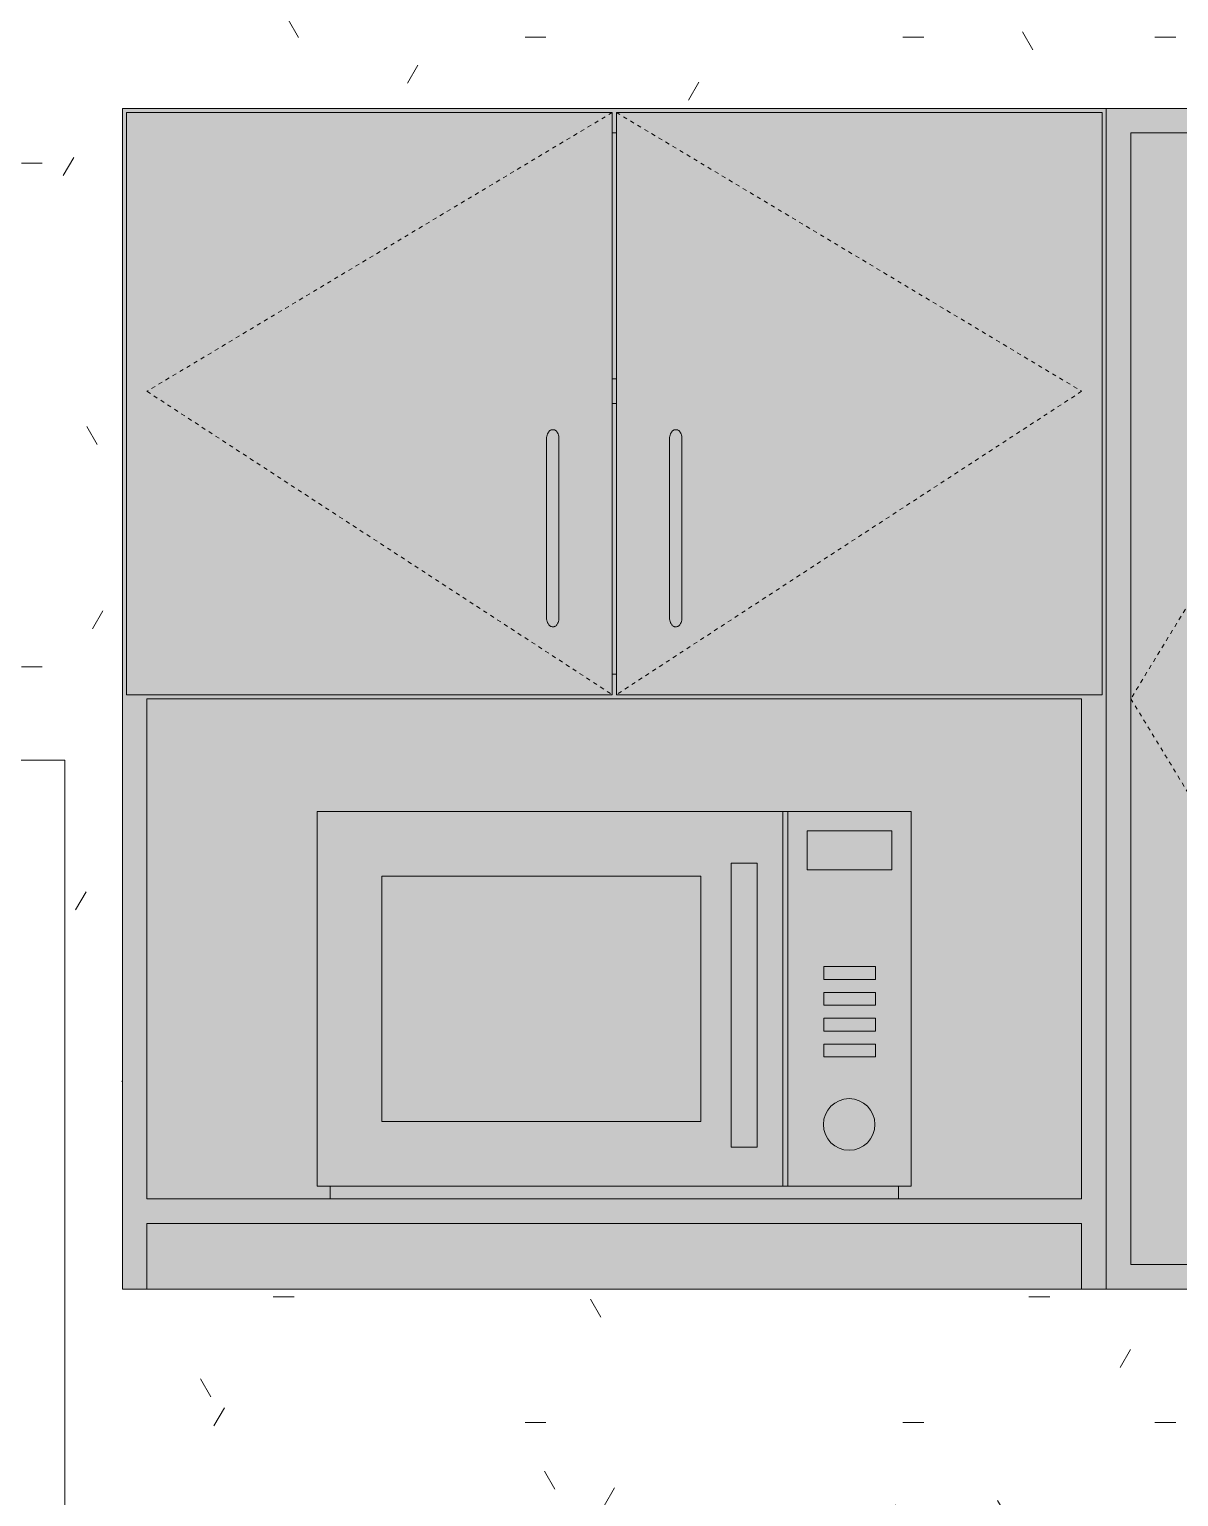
# Model space of a CAD drawing. Header units: inches. Extents: x -1667 to 6641, y -48 to 265.
# Drawn here: x 1327.79 to 1362.84, y 47.67 to 92.41 of the extents above; entities that cross this region are included whole.
import ezdxf

# ---------------------------------------------------------------- set-up
doc = ezdxf.new("R2010")
doc.units = ezdxf.units.IN
doc.header["$MEASUREMENT"] = 0
doc.linetypes.add('Dash', pattern=[0.25, 0.125, -0.125])
for name, color, linetype, lineweight in [('A-GENM', 13, 'Continuous', 9), ('A-WALL-PATT', 111, 'Continuous', 18), ('I-FURN', 30, 'Continuous', 9), ('Q-CASE', 31, 'Continuous', 9), ('Q-CASE-HDLN', 31, 'Dash', 9), ('Q-SPCQ', 91, 'Continuous', 9)]:
    doc.layers.add(name, color=color, linetype=linetype, lineweight=lineweight)

# ---------------------------------------------------------------- blocks, each defined once
blk = doc.blocks.new('Refrigeration-Dacor-Millennia - PF36BNDFBK-518783-Kitchen - West Elevation')
at = {"layer": 'A-GENM'}
for p, q in [((-976.836, 70.125), (-1012.461, 70.125)), ((-976.836, 3), (-976.836, 70.125))]:
    blk.add_line(p, q, dxfattribs=at)
at = {"layer": 'A-GENM', "lineweight": 18}
for p, q in [((-994.71, 70.125), (-976.836, 70.125)), ((-976.836, 70.125), (-976.836, 27.938))]:
    blk.add_line(p, q, dxfattribs=at)
blk = doc.blocks.new('293304 - 293304 2-686755-Kitchen - West Elevation')
at = {"layer": 'Q-CASE'}
h = blk.add_hatch(color=256, dxfattribs=at)
h.paths.add_polyline_path([(-974.336, 54), (-974.336, 56), (-945.836, 56), (-945.836, 54), (-945.086, 54), (-945.086, 90), (-975.086, 90), (-975.086, 54)], flags=0)
h.paths.add_polyline_path([(-948.529, 56.75), (-974.336, 56.75), (-974.336, 72), (-945.836, 72), (-945.836, 56.75)], flags=0)
h.paths.add_polyline_path([(-948.529, 72.125), (-960.023, 72.125), (-960.023, 72.75), (-960.148, 72.75), (-960.148, 72.125), (-974.961, 72.125), (-974.961, 89.875), (-960.148, 89.875), (-960.148, 89.25), (-960.023, 89.25), (-960.023, 89.875), (-945.211, 89.875), (-945.211, 72.125), (-945.836, 72.125)], flags=0)
h = blk.add_hatch(color=256, dxfattribs=at)
h.paths.add_polyline_path([(-974.961, 72.125), (-960.148, 72.125), (-960.148, 89.875), (-974.961, 89.875), (-974.961, 74.326)], flags=0)
h.paths.add_polyline_path([(-961.891, 74.209), (-962.034, 74.211), (-962.123, 74.326), (-962.149, 74.47), (-962.149, 79.93), (-962.097, 80.107), (-962.034, 80.189), (-961.89, 80.189), (-961.8, 80.076), (-961.773, 79.93), (-961.773, 74.47), (-961.822, 74.296), (-961.89, 74.211)], flags=0)
h = blk.add_hatch(color=256, dxfattribs=at)
h.paths.add_polyline_path([(-960.023, 72.125), (-945.211, 72.125), (-945.211, 89.875), (-960.023, 89.875), (-960.023, 74.209)], flags=0)
h.paths.add_polyline_path([(-958.281, 74.209), (-958.372, 74.324), (-958.399, 74.47), (-958.399, 79.93), (-958.372, 80.076), (-958.281, 80.191), (-958.138, 80.189), (-958.049, 80.074), (-958.023, 79.93), (-958.023, 74.47), (-958.049, 74.326), (-958.138, 74.211), (-958.21, 74.21)], flags=0)
h = blk.add_hatch(color=256, dxfattribs=at)
h.paths.add_polyline_path([(-974.055, 56.75), (-968.747, 56.75), (-968.747, 57.144), (-969.141, 57.144), (-969.141, 68.561), (-951.031, 68.561), (-951.031, 57.144), (-951.424, 57.144), (-951.424, 56.75), (-945.836, 56.75), (-945.836, 72), (-974.336, 72), (-974.336, 56.75)], flags=0)
h.paths.add_polyline_path([(-960.023, 72.75), (-960.023, 81), (-960.148, 81), (-960.148, 72.75)], flags=0)
h.paths.add_polyline_path([(-960.148, 81.75), (-960.023, 81.75), (-960.023, 89.25), (-960.148, 89.25), (-960.148, 82.935)], flags=0)
for points in [[(-960.023, 81), (-960.023, 81.75), (-960.148, 81.75), (-960.148, 81)], [(-961.891, 74.209), (-961.8, 74.324), (-961.773, 74.47), (-961.773, 79.93), (-961.8, 80.076), (-961.891, 80.191), (-962.034, 80.189), (-962.123, 80.074), (-962.149, 79.93), (-962.149, 74.47), (-962.097, 74.293), (-962.034, 74.211)], [(-958.281, 74.209), (-958.138, 74.211), (-958.049, 74.326), (-958.023, 74.47), (-958.023, 79.93), (-958.049, 80.074), (-958.138, 80.189), (-958.281, 80.191), (-958.372, 80.076), (-958.399, 79.93), (-958.399, 74.47), (-958.372, 74.324)], [(-945.836, 54), (-945.836, 56), (-974.336, 56), (-974.336, 54), (-948.529, 54)]]:
    blk.add_hatch(color=256, dxfattribs=at).paths.add_polyline_path(points, flags=0)
for p, q in [((-975.086, 90), (-945.086, 90)), ((-975.086, 90), (-975.086, 54)), ((-974.961, 89.875), (-960.148, 89.875)), ((-974.961, 89.875), (-974.961, 72.125)), ((-960.148, 72.125), (-960.148, 89.875)), ((-960.023, 89.875), (-945.211, 89.875)), ((-960.023, 89.875), (-960.023, 72.125)), ((-945.211, 89.875), (-945.211, 72.125)), ((-960.148, 89.25), (-960.023, 89.25)), ((-960.148, 81.75), (-960.023, 81.75)), ((-960.023, 81), (-960.148, 81)), ((-960.023, 72.75), (-960.148, 72.75)), ((-960.148, 72.125), (-974.961, 72.125)), ((-945.211, 72.125), (-960.023, 72.125)), ((-974.336, 72), (-974.336, 56.75)), ((-974.336, 72), (-945.836, 72)), ((-945.836, 56.75), (-945.836, 72)), ((-945.836, 56.75), (-974.336, 56.75)), ((-945.836, 56), (-974.336, 56)), ((-974.336, 54), (-974.336, 56)), ((-945.836, 56), (-945.836, 54)), ((-975.086, 54), (-974.336, 54)), ((-945.836, 54), (-974.336, 54)), ((-945.836, 54), (-945.086, 54))]:
    blk.add_line(p, q, dxfattribs=at)
at = {"layer": 'Q-CASE', "flags": 128}
for points in [[(-962.149, 79.93), (-962.149, 79.802), (-962.149, 79.669), (-962.149, 79.532), (-962.149, 79.391), (-962.149, 79.247), (-962.149, 79.1), (-962.149, 78.949), (-962.149, 78.796), (-962.149, 78.64), (-962.149, 78.482), (-962.149, 78.322), (-962.149, 78.16), (-962.149, 77.997), (-962.149, 77.832), (-962.149, 77.666), (-962.149, 77.5), (-962.149, 77.333), (-962.149, 77.166), (-962.149, 76.999), (-962.149, 76.832), (-962.149, 76.666), (-962.149, 76.5), (-962.149, 76.336), (-962.149, 76.173), (-962.149, 76.012), (-962.149, 75.853), (-962.149, 75.695), (-962.149, 75.541), (-962.149, 75.389), (-962.149, 75.239), (-962.149, 75.093), (-962.149, 74.951), (-962.149, 74.812), (-962.149, 74.676), (-962.149, 74.545), (-962.149, 74.47)], [(-961.773, 74.47), (-961.773, 74.598), (-961.773, 74.731), (-961.773, 74.868), (-961.773, 75.009), (-961.773, 75.153), (-961.773, 75.3), (-961.773, 75.451), (-961.773, 75.604), (-961.773, 75.76), (-961.773, 75.918), (-961.773, 76.078), (-961.773, 76.24), (-961.773, 76.403), (-961.773, 76.568), (-961.773, 76.734), (-961.773, 76.9), (-961.773, 77.067), (-961.773, 77.234), (-961.773, 77.401), (-961.773, 77.568), (-961.773, 77.734), (-961.773, 77.9), (-961.773, 78.064), (-961.773, 78.227), (-961.773, 78.388), (-961.773, 78.547), (-961.773, 78.705), (-961.773, 78.859), (-961.773, 79.011), (-961.773, 79.161), (-961.773, 79.307), (-961.773, 79.449), (-961.773, 79.588), (-961.773, 79.724), (-961.773, 79.855), (-961.773, 79.93)], [(-958.399, 79.93), (-958.399, 79.802), (-958.399, 79.669), (-958.399, 79.532), (-958.399, 79.391), (-958.399, 79.247), (-958.399, 79.1), (-958.399, 78.949), (-958.399, 78.796), (-958.399, 78.64), (-958.399, 78.482), (-958.399, 78.322), (-958.399, 78.16), (-958.399, 77.997), (-958.399, 77.832), (-958.399, 77.666), (-958.399, 77.5), (-958.399, 77.333), (-958.399, 77.166), (-958.399, 76.999), (-958.399, 76.832), (-958.399, 76.666), (-958.399, 76.5), (-958.399, 76.336), (-958.399, 76.173), (-958.399, 76.012), (-958.399, 75.853), (-958.399, 75.695), (-958.399, 75.541), (-958.399, 75.389), (-958.399, 75.239), (-958.399, 75.093), (-958.399, 74.951), (-958.399, 74.812), (-958.399, 74.676), (-958.399, 74.545), (-958.399, 74.47)], [(-958.023, 74.47), (-958.023, 74.598), (-958.023, 74.731), (-958.023, 74.868), (-958.023, 75.009), (-958.023, 75.153), (-958.023, 75.3), (-958.023, 75.451), (-958.023, 75.604), (-958.023, 75.76), (-958.023, 75.918), (-958.023, 76.078), (-958.023, 76.24), (-958.023, 76.403), (-958.023, 76.568), (-958.023, 76.734), (-958.023, 76.9), (-958.023, 77.067), (-958.023, 77.234), (-958.023, 77.401), (-958.023, 77.568), (-958.023, 77.734), (-958.023, 77.9), (-958.023, 78.064), (-958.023, 78.227), (-958.023, 78.388), (-958.023, 78.547), (-958.023, 78.705), (-958.023, 78.859), (-958.023, 79.011), (-958.023, 79.161), (-958.023, 79.307), (-958.023, 79.449), (-958.023, 79.588), (-958.023, 79.724), (-958.023, 79.855), (-958.023, 79.93)]]:
    blk.add_lwpolyline(points, dxfattribs=at)
at = {"layer": 'Q-CASE'}
for points, knots in [([(-962.149, 79.93), (-962.15, 79.957), (-962.146, 80.007), (-962.132, 80.055), (-962.119, 80.082), (-962.114, 80.093), (-962.104, 80.113), (-962.086, 80.141), (-962.062, 80.17), (-962.041, 80.186), (-962.026, 80.192), (-962.016, 80.196), (-961.995, 80.202), (-961.963, 80.205), (-961.93, 80.203), (-961.91, 80.198), (-961.899, 80.194), (-961.884, 80.188), (-961.863, 80.172), (-961.837, 80.143), (-961.82, 80.115), (-961.807, 80.092), (-961.791, 80.059), (-961.775, 80.008), (-961.772, 79.957), (-961.773, 79.93)], [0, 0, 0, 0, 0.1, 0.2, 0.2125, 0.225, 0.25, 0.3, 0.35, 0.4, 0.4125, 0.425, 0.45, 0.5, 0.55, 0.575, 0.5875, 0.6, 0.65, 0.7, 0.75, 0.775, 0.8, 0.9, 1, 1, 1, 1]), ([(-958.399, 79.93), (-958.4, 79.957), (-958.396, 80.008), (-958.38, 80.059), (-958.364, 80.092), (-958.352, 80.115), (-958.334, 80.143), (-958.309, 80.172), (-958.288, 80.188), (-958.273, 80.194), (-958.262, 80.198), (-958.242, 80.203), (-958.209, 80.205), (-958.177, 80.202), (-958.156, 80.196), (-958.145, 80.192), (-958.13, 80.186), (-958.11, 80.17), (-958.085, 80.141), (-958.068, 80.113), (-958.058, 80.093), (-958.053, 80.082), (-958.04, 80.055), (-958.025, 80.007), (-958.022, 79.957), (-958.023, 79.93)], [0, 0, 0, 0, 0.1, 0.2, 0.225, 0.25, 0.3, 0.35, 0.4, 0.4125, 0.425, 0.45, 0.5, 0.55, 0.575, 0.5875, 0.6, 0.65, 0.7, 0.75, 0.775, 0.7875, 0.8, 0.9, 1, 1, 1, 1]), ([(-961.773, 74.47), (-961.772, 74.443), (-961.775, 74.392), (-961.791, 74.341), (-961.807, 74.308), (-961.82, 74.285), (-961.837, 74.257), (-961.863, 74.228), (-961.884, 74.212), (-961.899, 74.206), (-961.91, 74.202), (-961.93, 74.197), (-961.963, 74.195), (-961.995, 74.198), (-962.016, 74.204), (-962.026, 74.208), (-962.041, 74.214), (-962.062, 74.23), (-962.086, 74.259), (-962.104, 74.287), (-962.114, 74.307), (-962.119, 74.318), (-962.132, 74.345), (-962.146, 74.393), (-962.15, 74.443), (-962.149, 74.47)], [0, 0, 0, 0, 0.1, 0.2, 0.225, 0.25, 0.3, 0.35, 0.4, 0.4125, 0.425, 0.45, 0.5, 0.55, 0.575, 0.5875, 0.6, 0.65, 0.7, 0.75, 0.775, 0.7875, 0.8, 0.9, 1, 1, 1, 1]), ([(-958.023, 74.47), (-958.022, 74.443), (-958.025, 74.393), (-958.04, 74.345), (-958.053, 74.318), (-958.058, 74.307), (-958.068, 74.287), (-958.085, 74.259), (-958.11, 74.23), (-958.13, 74.214), (-958.145, 74.208), (-958.156, 74.204), (-958.177, 74.198), (-958.209, 74.195), (-958.242, 74.197), (-958.262, 74.202), (-958.273, 74.206), (-958.288, 74.212), (-958.309, 74.228), (-958.334, 74.257), (-958.352, 74.285), (-958.364, 74.308), (-958.38, 74.341), (-958.396, 74.392), (-958.4, 74.443), (-958.399, 74.47)], [0, 0, 0, 0, 0.1, 0.2, 0.2125, 0.225, 0.25, 0.3, 0.35, 0.4, 0.4125, 0.425, 0.45, 0.5, 0.55, 0.575, 0.5875, 0.6, 0.65, 0.7, 0.75, 0.775, 0.8, 0.9, 1, 1, 1, 1])]:
    blk.add_open_spline(points, degree=3, knots=knots, dxfattribs=at)
at = {"layer": 'Q-CASE-HDLN'}
for p, q in [((-960.148, 89.875), (-974.336, 81.375)), ((-960.023, 89.875), (-945.836, 81.375)), ((-974.336, 81.375), (-960.148, 72.125)), ((-945.836, 81.375), (-960.023, 72.125))]:
    blk.add_line(p, q, dxfattribs=at)
blk = doc.blocks.new('Small_Microwave_14381 - Small_Microwave_14381-V24-Kitchen - West Elevation')
at = {"layer": 'I-FURN'}
h = blk.add_hatch(color=256, dxfattribs=at)
h.paths.add_polyline_path([(-969.141, 57.144), (-954.947, 57.144), (-954.947, 68.561), (-969.141, 68.561), (-969.141, 60.305)], flags=0)
h.paths.add_polyline_path([(-956.23, 58.325), (-956.522, 58.325), (-956.509, 66.986), (-955.735, 66.986), (-955.748, 58.325), (-956.128, 58.325)], flags=0)
h.paths.add_polyline_path([(-962.097, 59.112), (-967.173, 59.112), (-967.173, 66.593), (-957.448, 66.593), (-957.448, 59.112)], flags=0)
for points in [[(-954.947, 57.144), (-954.794, 57.144), (-954.794, 68.561), (-954.947, 68.561), (-954.947, 59.112)], [(-951.621, 66.789), (-951.621, 67.97), (-954.204, 67.97), (-954.204, 66.789)], [(-956.128, 58.325), (-955.735, 58.325), (-955.748, 66.986), (-956.522, 66.986), (-956.509, 58.325), (-956.23, 58.325)], [(-962.097, 59.112), (-957.448, 59.112), (-957.448, 66.593), (-967.173, 66.593), (-967.173, 59.112)], [(-952.125, 63.443), (-952.125, 63.837), (-953.7, 63.837), (-953.7, 63.443)], [(-952.125, 62.656), (-952.125, 63.049), (-953.7, 63.049), (-953.7, 62.656)], [(-952.125, 61.868), (-952.125, 62.262), (-953.7, 62.262), (-953.7, 61.868)], [(-952.125, 61.081), (-952.125, 61.474), (-953.7, 61.474), (-953.7, 61.081)], [(-952.925, 58.234), (-952.721, 58.261), (-952.531, 58.34), (-952.368, 58.465), (-952.243, 58.628), (-952.164, 58.818), (-952.137, 59.022), (-952.164, 59.225), (-952.243, 59.415), (-952.368, 59.578), (-952.531, 59.704), (-952.721, 59.782), (-952.925, 59.809), (-953.129, 59.782), (-953.319, 59.704), (-953.482, 59.578), (-953.607, 59.415), (-953.685, 59.225), (-953.712, 59.022), (-953.685, 58.818), (-953.607, 58.628), (-953.482, 58.465), (-953.319, 58.34), (-953.129, 58.261)], [(-954.794, 56.75), (-951.424, 56.75), (-951.424, 57.144), (-968.747, 57.144), (-968.747, 56.75), (-954.818, 56.75)]]:
    blk.add_hatch(color=256, dxfattribs=at).paths.add_polyline_path(points, flags=0)
h = blk.add_hatch(color=256, dxfattribs=at)
h.paths.add_polyline_path([(-953.712, 57.144), (-951.031, 57.144), (-951.031, 68.561), (-954.794, 68.561), (-954.794, 57.144)], flags=0)
h.paths.add_polyline_path([(-952.925, 58.234), (-953.129, 58.261), (-953.319, 58.34), (-953.482, 58.465), (-953.607, 58.628), (-953.685, 58.818), (-953.712, 59.022), (-953.685, 59.225), (-953.607, 59.415), (-953.482, 59.578), (-953.319, 59.704), (-953.129, 59.782), (-952.925, 59.809), (-952.721, 59.782), (-952.531, 59.704), (-952.368, 59.578), (-952.243, 59.415), (-952.164, 59.225), (-952.137, 59.022), (-952.164, 58.818), (-952.243, 58.628), (-952.368, 58.465), (-952.531, 58.34), (-952.721, 58.261)], flags=0)
h.paths.add_polyline_path([(-953.7, 61.081), (-953.7, 61.474), (-952.125, 61.474), (-952.125, 61.081), (-952.326, 61.081)], flags=0)
h.paths.add_polyline_path([(-953.7, 61.868), (-953.7, 62.262), (-952.125, 62.262), (-952.125, 61.868), (-952.585, 61.868)], flags=0)
h.paths.add_polyline_path([(-953.7, 62.656), (-953.7, 63.049), (-952.125, 63.049), (-952.125, 62.656), (-952.844, 62.656)], flags=0)
h.paths.add_polyline_path([(-953.103, 63.443), (-953.7, 63.443), (-953.7, 63.837), (-952.125, 63.837), (-952.125, 63.443)], flags=0)
h.paths.add_polyline_path([(-953.7, 66.789), (-954.204, 66.789), (-954.204, 67.97), (-951.621, 67.97), (-951.621, 66.789), (-952.125, 66.789)], flags=0)
for p, q in [((-969.141, 68.561), (-954.947, 68.561)), ((-969.141, 68.561), (-969.141, 57.144)), ((-954.947, 57.144), (-954.947, 68.561)), ((-954.947, 68.561), (-954.794, 68.561)), ((-954.794, 68.561), (-951.031, 68.561)), ((-954.794, 57.144), (-954.794, 68.561)), ((-951.031, 57.144), (-951.031, 68.561)), ((-954.204, 67.97), (-951.621, 67.97)), ((-954.204, 66.789), (-954.204, 67.97)), ((-951.621, 67.97), (-951.621, 66.789)), ((-956.522, 66.986), (-956.522, 58.325)), ((-956.522, 66.986), (-955.735, 66.986)), ((-955.735, 58.325), (-955.735, 66.986)), ((-951.621, 66.789), (-954.204, 66.789)), ((-967.173, 59.112), (-967.173, 66.593)), ((-967.173, 66.593), (-957.448, 66.593)), ((-957.448, 66.593), (-957.448, 59.112)), ((-952.125, 63.837), (-953.7, 63.837)), ((-953.7, 63.837), (-953.7, 63.443)), ((-952.125, 63.443), (-952.125, 63.837)), ((-953.7, 63.443), (-952.125, 63.443)), ((-952.125, 63.049), (-953.7, 63.049)), ((-953.7, 63.049), (-953.7, 62.656)), ((-953.7, 62.656), (-952.125, 62.656)), ((-952.125, 62.656), (-952.125, 63.049)), ((-952.125, 62.262), (-953.7, 62.262)), ((-953.7, 62.262), (-953.7, 61.868)), ((-952.125, 61.868), (-952.125, 62.262)), ((-953.7, 61.868), (-952.125, 61.868)), ((-952.125, 61.474), (-953.7, 61.474)), ((-953.7, 61.474), (-953.7, 61.081)), ((-952.125, 61.081), (-952.125, 61.474)), ((-953.7, 61.081), (-952.125, 61.081)), ((-957.448, 59.112), (-967.173, 59.112)), ((-955.735, 58.325), (-956.522, 58.325)), ((-954.947, 57.144), (-969.141, 57.144)), ((-968.747, 56.75), (-968.747, 57.144)), ((-954.794, 57.144), (-954.947, 57.144)), ((-951.031, 57.144), (-954.794, 57.144)), ((-951.424, 57.144), (-951.424, 56.75))]:
    blk.add_line(p, q, dxfattribs=at)
for start, end in [(0, 180), (180, 0)]:
    blk.add_arc((-952.925, 59.022), 0.787, start, end, dxfattribs=at)
blk = doc.blocks.new('Upper Cabinet-Single Door-Wall - 12_ 2-688979-Kitchen - West Elevation')
at = {"layer": 'Q-CASE'}
h = blk.add_hatch(color=256, dxfattribs=at)
h.paths.add_polyline_path([(-945.086, 54), (-933.086, 54), (-933.086, 90), (-945.086, 90), (-945.086, 60.305)], flags=0)
h.paths.add_polyline_path([(-933.836, 54.75), (-944.336, 54.75), (-944.336, 89.25), (-933.836, 89.25), (-933.836, 55.59)], flags=0)
h = blk.add_hatch(color=256, dxfattribs=at)
h.paths.add_polyline_path([(-934.96, 54.75), (-933.836, 54.75), (-933.836, 89.25), (-944.336, 89.25), (-944.336, 54.75)], flags=0)
h.paths.add_polyline_path([(-934.336, 55.771), (-934.465, 55.791), (-934.542, 55.867), (-934.58, 55.978), (-934.56, 60.095), (-934.517, 60.167), (-934.444, 60.225), (-934.227, 60.225), (-934.129, 60.133), (-934.092, 60.006), (-934.113, 55.901), (-934.155, 55.833), (-934.227, 55.775), (-934.268, 55.773)], flags=0)
h.paths.add_polyline_path([(-934.336, 56.45), (-934.296, 56.5), (-934.376, 56.5)], flags=0)
h.paths.add_polyline_path([(-934.376, 59.5), (-934.296, 59.5), (-934.336, 59.55)], flags=0)
h.paths.add_polyline_path([(-934.149, 60.069), (-934.149, 60.077), (-934.151, 60.069)], flags=0)
for points in [[(-934.58, 59.5), (-934.376, 59.5), (-934.336, 59.55), (-934.336, 60.229), (-934.465, 60.209), (-934.542, 60.133), (-934.58, 60.006), (-934.57, 59.61)], [(-934.092, 59.5), (-934.092, 59.704), (-934.086, 59.903), (-934.092, 59.944), (-934.112, 60.098), (-934.167, 60.177), (-934.227, 60.225), (-934.336, 60.209), (-934.336, 59.55), (-934.296, 59.5), (-934.112, 59.5)], [(-934.336, 56.5), (-934.336, 59.5), (-934.58, 59.5), (-934.58, 56.5), (-934.444, 56.5)], [(-934.227, 56.5), (-934.092, 56.5), (-934.112, 59.5), (-934.336, 59.5), (-934.336, 56.5)], [(-934.336, 55.771), (-934.336, 56.45), (-934.376, 56.5), (-934.58, 56.5), (-934.58, 56.296), (-934.585, 56.097), (-934.58, 56.056), (-934.559, 55.901), (-934.505, 55.823), (-934.444, 55.775)], [(-934.336, 55.771), (-934.207, 55.791), (-934.129, 55.867), (-934.092, 55.978), (-934.112, 56.5), (-934.296, 56.5), (-934.336, 56.45), (-934.336, 55.791)]]:
    blk.add_hatch(color=256, dxfattribs=at).paths.add_polyline_path(points, flags=0)
for p, q in [((-933.086, 90), (-945.086, 90)), ((-945.086, 90), (-945.086, 54)), ((-933.086, 54), (-933.086, 90)), ((-933.836, 89.25), (-944.336, 89.25)), ((-944.336, 89.25), (-944.336, 54.75)), ((-933.836, 54.75), (-933.836, 89.25)), ((-934.586, 59.5), (-934.586, 56.5)), ((-934.086, 56.5), (-934.086, 59.5)), ((-944.336, 54.75), (-933.836, 54.75)), ((-945.086, 54), (-933.086, 54))]:
    blk.add_line(p, q, dxfattribs=at)
at = {"layer": 'Q-CASE', "linetype": 'Dash'}
for p, q in [((-933.836, 89.25), (-944.336, 72)), ((-944.336, 72), (-933.836, 54.75))]:
    blk.add_line(p, q, dxfattribs=at)
at = {"layer": 'Q-CASE', "flags": 128}
for points in [[(-934.586, 60), (-934.586, 60), (-934.586, 59.998), (-934.586, 59.996), (-934.586, 59.994), (-934.586, 59.99), (-934.586, 59.986), (-934.586, 59.981), (-934.586, 59.975), (-934.586, 59.968), (-934.586, 59.961), (-934.586, 59.952), (-934.586, 59.943), (-934.586, 59.934), (-934.586, 59.924), (-934.586, 59.913), (-934.586, 59.901), (-934.586, 59.889), (-934.586, 59.876), (-934.586, 59.862), (-934.586, 59.848), (-934.586, 59.834), (-934.586, 59.819), (-934.586, 59.803), (-934.586, 59.787), (-934.586, 59.77), (-934.586, 59.753), (-934.586, 59.736), (-934.586, 59.718), (-934.586, 59.7), (-934.586, 59.681), (-934.586, 59.662), (-934.586, 59.643), (-934.586, 59.624), (-934.586, 59.605), (-934.586, 59.585), (-934.586, 59.565), (-934.586, 59.545), (-934.586, 59.525), (-934.586, 59.505), (-934.586, 59.5)], [(-934.086, 59.5), (-934.086, 59.52), (-934.086, 59.54), (-934.086, 59.56), (-934.086, 59.58), (-934.086, 59.599), (-934.086, 59.619), (-934.086, 59.638), (-934.086, 59.657), (-934.086, 59.676), (-934.086, 59.695), (-934.086, 59.713), (-934.086, 59.731), (-934.086, 59.748), (-934.086, 59.766), (-934.086, 59.782), (-934.086, 59.799), (-934.086, 59.814), (-934.086, 59.83), (-934.086, 59.844), (-934.086, 59.859), (-934.086, 59.872), (-934.086, 59.885), (-934.086, 59.898), (-934.086, 59.91), (-934.086, 59.921), (-934.086, 59.931), (-934.086, 59.941), (-934.086, 59.95), (-934.086, 59.958), (-934.086, 59.966), (-934.086, 59.973), (-934.086, 59.979), (-934.086, 59.984), (-934.086, 59.989), (-934.086, 59.993), (-934.086, 59.996), (-934.086, 59.998), (-934.086, 59.999), (-934.086, 60)], [(-934.586, 56.5), (-934.586, 56.48), (-934.586, 56.46), (-934.586, 56.44), (-934.586, 56.42), (-934.586, 56.401), (-934.586, 56.381), (-934.586, 56.362), (-934.586, 56.343), (-934.586, 56.324), (-934.586, 56.305), (-934.586, 56.287), (-934.586, 56.269), (-934.586, 56.252), (-934.586, 56.234), (-934.586, 56.218), (-934.586, 56.201), (-934.586, 56.186), (-934.586, 56.17), (-934.586, 56.156), (-934.586, 56.141), (-934.586, 56.128), (-934.586, 56.115), (-934.586, 56.102), (-934.586, 56.09), (-934.586, 56.079), (-934.586, 56.069), (-934.586, 56.059), (-934.586, 56.05), (-934.586, 56.042), (-934.586, 56.034), (-934.586, 56.027), (-934.586, 56.021), (-934.586, 56.016), (-934.586, 56.011), (-934.586, 56.007), (-934.586, 56.004), (-934.586, 56.002), (-934.586, 56.001), (-934.586, 56)], [(-934.086, 56), (-934.086, 56), (-934.086, 56.002), (-934.086, 56.004), (-934.086, 56.006), (-934.086, 56.01), (-934.086, 56.014), (-934.086, 56.019), (-934.086, 56.025), (-934.086, 56.032), (-934.086, 56.039), (-934.086, 56.048), (-934.086, 56.057), (-934.086, 56.066), (-934.086, 56.076), (-934.086, 56.087), (-934.086, 56.099), (-934.086, 56.111), (-934.086, 56.124), (-934.086, 56.138), (-934.086, 56.152), (-934.086, 56.166), (-934.086, 56.181), (-934.086, 56.197), (-934.086, 56.213), (-934.086, 56.23), (-934.086, 56.247), (-934.086, 56.264), (-934.086, 56.282), (-934.086, 56.3), (-934.086, 56.319), (-934.086, 56.338), (-934.086, 56.357), (-934.086, 56.376), (-934.086, 56.395), (-934.086, 56.415), (-934.086, 56.435), (-934.086, 56.455), (-934.086, 56.475), (-934.086, 56.495), (-934.086, 56.5)]]:
    blk.add_lwpolyline(points, dxfattribs=at)

msp = doc.modelspace()

# ---------------------------------------------------------------- hatches: boundary and pattern name
at = {"layer": 'A-WALL-PATT', "lineweight": 9}
h = msp.add_hatch(dxfattribs=at)
h.set_pattern_fill('FP_18', color=256, style=0, pattern_type=2)
h.set_pattern_definition([(0, (-1.098, 0), (15.36, 3.84), [0.634, -10.886, 0.634, -10.886, -61.44]), (0, (-1.098, 0), (15.36, 3.84), [-23.04, 0.634, -22.406, 0.634, -10.886, -26.88]), (0, (-1.098, 0), (15.36, 3.84), [-57.6, 0.634, -7.046, 0.634, -18.566]), (120, (4.662, 1.92), (-11.005538, 11.38215), [0.634, -10.886, 0.634, -10.886, -61.44]), (120, (4.662, 1.92), (-11.005538, 11.38215), [-23.04, 0.634, -22.406, 0.634, -10.886, -26.88]), (120, (4.662, 1.92), (-11.005538, 11.38215), [-57.6, 0.634, -7.046, 0.634, -18.566]), (240, (6.582, 9.6), (-4.354462, -15.22215), [0.634, -10.886, 0.634, -10.886, -61.44]), (240, (6.582, 9.6), (-4.354462, -15.22215), [-23.04, 0.634, -22.406, 0.634, -10.886, -26.88]), (240, (6.582, 9.6), (-4.354462, -15.22215), [-57.6, 0.634, -7.046, 0.634, -18.566])])
h.paths.add_polyline_path([(1325.505, 0), (1325.505, 0.25), (1326.005, 0.25), (1326.005, 1.5), (1319.255, 1.5), (1319.255, 0)], flags=0)
h.paths.add_polyline_path([(1293.255, 0), (1294.63, 0), (1294.63, 0.25), (1295.13, 0.25), (1295.128, 0.824), (1294.897, 0.648), (1294.597, 0.471), (1294.198, 0.37), (1293.614, 0.303), (1293.255, 0.303)], flags=0)
h.paths.add_polyline_path([(1328.88, 0), (1328.88, 1.5), (1327.005, 1.5), (1327.005, 0.25), (1327.505, 0.25), (1327.505, 0)], flags=0)
h.paths.add_polyline_path([(1296.63, 0), (1298.255, 0), (1298.255, 1.5), (1296.13, 1.5), (1296.13, 0.25), (1296.63, 0.25)], flags=0)
h.paths.add_polyline_path([(1293.585, 1.3), (1293.832, 1.31), (1294.321, 1.464), (1294.349, 1.5), (1293.255, 1.5), (1293.255, 1.3)], flags=0)
h.paths.add_polyline_path([(1328.88, 40), (1394.13, 40), (1394.13, 43.875), (1393.968, 44.688), (1393.479, 45.397), (1392.797, 45.842), (1392.005, 46), (1391.108, 45.996), (1390.317, 45.838), (1389.608, 45.349), (1389.167, 44.688), (1389.005, 43.875), (1389.005, 42.5), (1388.255, 42.5), (1388.255, 43.875), (1388.474, 44.975), (1389.113, 45.918), (1390.052, 46.536), (1391.13, 46.75), (1392.005, 46.75), (1393.105, 46.531), (1394.048, 45.892), (1394.666, 44.953), (1394.88, 43.875), (1394.88, 40), (1397.88, 40), (1397.88, 54), (1330.63, 54), (1330.63, 90), (1397.88, 90), (1397.88, 120.651), (1289.344, 120.651), (1289.344, 120), (1293.255, 120), (1293.255, 70.125), (1328.88, 70.125), (1328.88, 60.305)], flags=0)

# ---------------------------------------------------------------- block references
at = {"layer": 'I-FURN'}
msp.add_blockref('Small_Microwave_14381 - Small_Microwave_14381-V24-Kitchen - West Elevation', (2305.716, 0), dxfattribs=at)
at = {"layer": 'Q-CASE'}
for name in ['293304 - 293304 2-686755-Kitchen - West Elevation', 'Upper Cabinet-Single Door-Wall - 12_ 2-688979-Kitchen - West Elevation']:
    msp.add_blockref(name, (2305.716, 0), dxfattribs=at)
at = {"layer": 'Q-SPCQ'}
msp.add_blockref('Refrigeration-Dacor-Millennia - PF36BNDFBK-518783-Kitchen - West Elevation', (2305.716, 0), dxfattribs=at)

doc.saveas('drawing.dxf')
